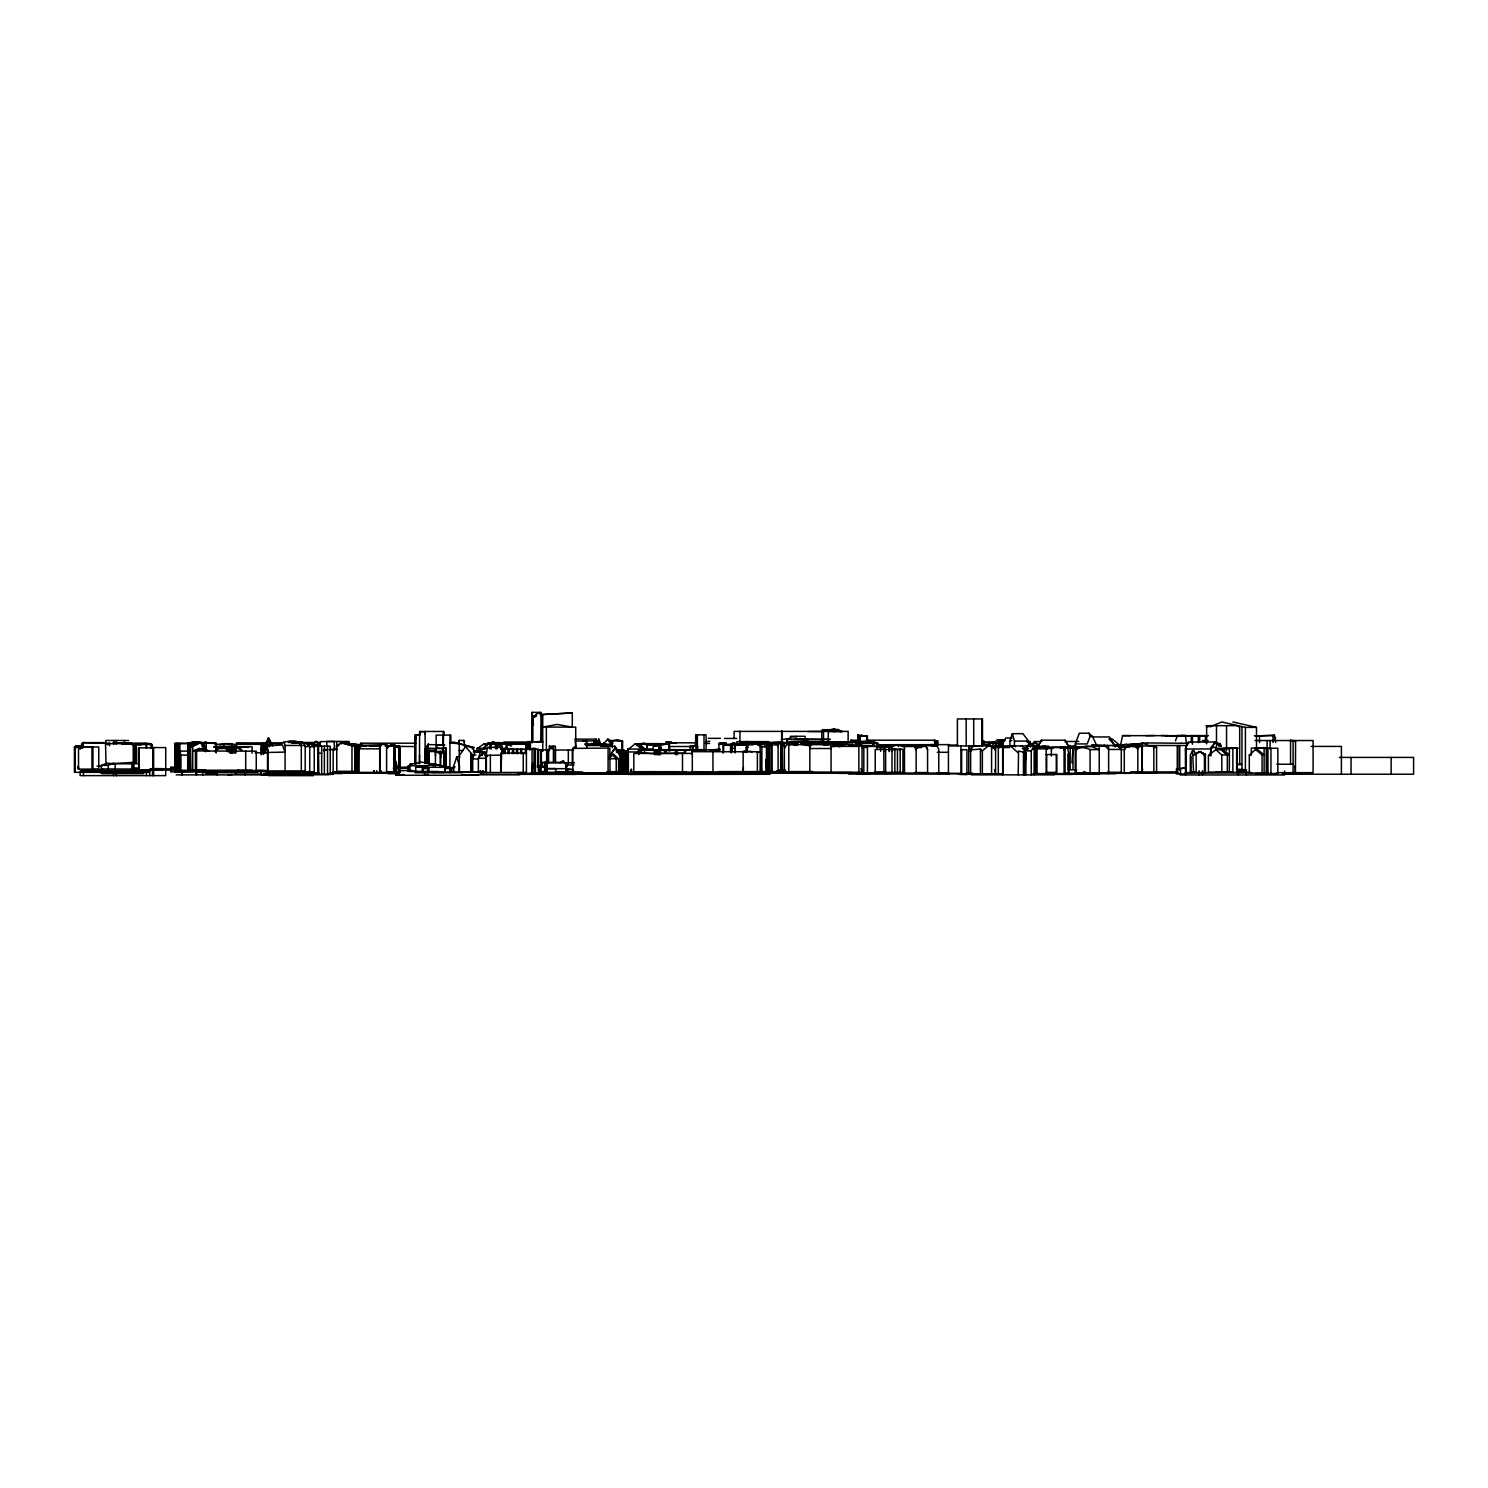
<?xml version="1.0" encoding="UTF-8"?>
<svg xmlns="http://www.w3.org/2000/svg" width="1488" height="1488" viewBox="0 0 1488 1488"><rect width="100%" height="100%" fill="white"/><g stroke="black" fill="none" stroke-linecap="round" stroke-linejoin="round"><path stroke-width="1.5" d="M419.523 754.862L419.504 763.79L419.579 731.464L443.963 731.464L444.317 735.146M654.72 750.287L654.72 754.583L654.72 750.287L652.953 748.985L644.75 748.985L644.564 750.305L644.75 748.985M1191.293 735.481L1191.293 742.624M1142.598 768.719L1142.133 772.979L1142.356 746.102L1137.836 746.009L1137.836 772.979M988.33 746.213L990.859 743.349L995.509 742.121L983.921 742.121L983.903 744.316L990.004 744.949M596.149 743.051L596.186 739.127L574.628 739.127M735.035 752.686L734.756 743.051L732.821 743.051L731.259 752.668M204.228 747.943C206.776 738.439 192.863 742.996 187.711 743.089L187.711 770.84M857.813 740.243L857.888 734.923L865.421 736.225M861.719 734.923L861.812 736.225M214.737 746.474L229.859 746.362C227.478 757.094 234.583 741.136 232.202 748.78L232.202 746.716M425.103 734.272L425.159 731.743L420.546 731.743L419.467 734.272M459.197 740.41L459.16 742.103L459.197 740.41L463.828 740.41L464.591 746.716M530.305 749.022L530.491 742.103M1211.083 749.431L1215.175 742.028L1216.105 743.87M768.533 770.319L769.389 745.153L766.339 744.186L769.389 744.893L769.389 772.607M1069.519 746.883L1070.356 745.507L1069.872 747.571M647.168 749.003L647.317 745.432M106.02 763.883L105.518 742.624L82.714 742.624L82.472 747.534L81.71 743.554L80.891 748.278M647.094 749.599L647.429 743.628M116.231 775.62L116.38 772.458L116.38 775.62M786.799 743.516L786.892 741.731L788.212 742.661M532.685 762.842L532.053 774.299L532.053 748.427L535.42 748.427L535.42 774.299M647.094 749.375L647.429 743.777M743.423 767.306L743.163 771.77L743.163 751.607L751.477 751.514M223.907 747.534L224.13 743.721L232.184 743.721L231.905 748.39L232.184 743.721M660.319 749.468L660.672 743.628L639.412 743.665M660.672 744.112L660.319 749.692L669.6 749.692M668.968 750.994L669.191 742.791L695.789 742.847L695.993 746.548M695.119 746.511L695.789 742.847M109.48 745.786L109.61 743.572M498.889 745.711L499.131 742.512L499.131 745.711L499.838 743.498L529.933 743.498L499.019 743.758L498.982 742.624L493.793 742.624M1071.918 762.823L1073.034 747.683M640.193 749.078L627.75 749.078L627.508 752.463L627.694 750.845L623.416 750.919L624.681 752.277L624.681 773.611M261.051 750.305L261.553 743.963L264.157 743.256M534.899 755.96L535.42 749.096M223.795 748.166L224.13 744.205L215.016 744.205M793.495 742.047L822.715 741.638M593.452 745.19L593.638 743.312L592.317 744.744M235.048 749.264L231.533 749.189L231.849 746.083L234.044 746.083L232.853 749.264M216.188 753.002L216.188 743.628L206.107 742.847L216.039 742.847L215.667 750.77M1031.5 744.186L1031.389 745.209L1031.221 743.498M1070.021 746.418L1075.88 745.581M133.511 767.994L132.99 763.716L139.184 763.716L139.351 767.975L133.511 767.994L133.511 769.222M500.879 772.532L501.94 747.311L487.506 747.311L486.148 755.346L486.148 772.532M500.879 755.141L486.148 755.346M586.049 745.265L586.309 743.554L588.988 744.781M1035.164 749.71L1035.592 746.492L1049.04 746.455L1035.164 746.846L1035.164 749.71L1038.717 746.864L1046.417 746.846M529.598 742.103L529.709 750.231M542.748 742.121L527.738 741.582L527.738 748.148M873.642 743.312L873.233 745.6L860.994 745.395L861.385 743.312L864.379 742.642L877.046 742.642L861.385 743.312M1018.22 774.839L1018.555 750.994L1025.92 752.705L1025.92 774.839M866.202 736.207L858.762 736.207L858.669 740.187M317.539 750.398L318.358 745.934L313.875 746.474M379.998 772.551L380.165 747.999M267.022 744.967L267.896 752.463L285.082 752.11L282.497 744.967L266.854 745.823L266.854 743.647L264.678 743.647L264.678 752.761M875.595 743.461L873.642 743.554L873.233 745.6L873.233 743.554L877.436 743.07L881.287 746.604L879.352 746.567L875.558 743.07M445.6 766.153L445.805 747.608L446.009 766.06M435.333 766.376L435.649 750.157L429.065 750.157L428.749 764.255M780.679 745.823L781.2 742.493L758.322 742.512L756.443 743.535M75.125 747.739L75.59 745.767L82.435 745.767M478.597 775.267L395.92 775.267L396.701 772.216M543.176 766.785C549.853 769.631 543.101 750.603 544.943 773.221M445.6 748.65C441.359 747.181 444.503 748.297 443.108 753.021M540.516 771.528L540.721 766.785L540.776 773.221M781.386 745.376L783.506 743.535L783.041 745.376L783.041 742.233L762.6 743.07M832.462 743.312L831.067 748.52L809.844 748.52L811.22 743.312L832.462 743.312L833.373 746.716M398.821 772.718L399.193 746.139L385.429 746.139M880.636 747.218L881.566 746.492L879.929 747.757M542.227 762.433L540.814 767.436L542.227 762.433L564.026 762.34M480.512 751.254L478.318 758.954L472.7 758.954L475.081 751.254L480.661 752.035M541.111 715.933L540.739 712.361L532.053 712.361L531.681 742.382M540.349 713.682L540.739 712.361M656.096 745.228L656.431 744.093L669.953 744.037M459.271 743.833L449.934 742.828L453.691 742.066L474.226 747.664L459.271 743.833L459.197 771.993M857.051 744.223L861.589 744.223L862.091 742.326L864.807 741.731L829.393 741.917M630.373 771.751C633.014 769.594 630.986 767.083 630.373 771.751L636.287 771.788M460.034 756.983L456.667 756.983L453.877 765.595L453.877 771.993M359.538 747.199L360.877 743.2L415.896 743.2M658.812 746.083L659.333 744.539L653.288 746.083L653.288 749.747L659.017 749.803L658.812 746.083L653.288 746.083L655.817 744.539M1009.961 745.451L1009.961 740.652L1012.342 733.677L1022.888 733.677L1028.58 741.098L1028.58 745.469M482.168 755.588L482.242 751.105L474.207 751.105M995.212 742.958L991.547 742.084L992.347 743.33M597.544 742.679L598.808 739.127L600.78 744.465M597.339 742.884L598.808 739.127M262.911 744.93L263.469 743.386L262.911 753.802M593.638 743.312L595.721 744.428L592.931 744.223M590.141 744.651A4.706 2.53 -27.9 0 1 590.941 743.609L596.167 744.242L592.652 743.684M1075.322 743.926L1079.321 733.212L1088.993 733.212L1090.016 736.486L1087.226 743.944L1075.322 743.926L1075.322 748.185M266.984 744.149L269.142 738.401L268.212 738.104L263.767 747.962L263.767 752.575M261.646 749.524L262.074 748.39M1175.427 740.912L1177.436 735.649L1185.452 735.63L1186.513 743.349M1130.564 735.63L1122.547 735.649L1120.52 745.432M419.579 734.272L420.546 731.743M380.723 744.967L360.245 745.544L358.924 748.836L379.998 748.836M265.534 747.962L265.422 752.872M902.658 746.641L903.086 745.618L898.027 745.693M318.73 774.374L318.358 745.934L318.097 772.737M567.412 764.999L565.756 768.887L567.412 764.999L573.959 764.999M1185.527 774.95L1185.378 749.041L1188.373 742.028L1215.175 742.028M235.29 746.697L234.193 748.855M203.837 743.349L206.237 742.066L206.237 750.77M206.237 742.066L203.837 743.107M444.726 745.023L436.021 744.893M1192.558 750.622L1190.326 755.234L1190.326 772.012L1196.166 772.012L1196.166 755.234L1193.934 750.622L1192.558 750.622L1193.543 772.012M1218.821 746.176L1220.458 745.135L1217.909 743.182L1215.789 747.46L1211.083 747.478L1210.042 755.811M999.118 746.381L1013.83 745.618L1015.597 746.753M840.85 746.455L841.687 744.837L837.67 744.298L823.403 744.837M1069.574 748.018L1065.092 740.187L1041.414 740.187L1037.266 748.018L1037.043 745.544L1027.036 745.544L1029.324 746.176M482.038 754.937L483.823 751.57L487.506 756.629M794.778 745.246L795.596 741.712L797.642 745.246L797.605 741.638M585.844 744.911L585.342 743.554L588.913 744.409L585.714 743.963M784.436 748.613L786.668 744.484L794.908 744.484M731.538 752.668L732.821 743.051M1024.525 751.254L1025.92 752.705L1024.525 774.839L1024.525 750.938L1027.445 745.674L1034.141 745.674L1034.141 774.839M1031.258 774.839L1031.258 750.863L1034.141 745.674M1001.74 744.93L1005.721 738.029L1011.97 738.029M1041.414 740.187L1037.024 747.813L1037.043 745.544M358.924 748.836L360.245 745.544M970.641 773.797L970.641 749.859C973.933 744.149 976.537 746.12 968.744 746.269L968.744 773.797M428.507 744.056L425.568 748.817L425.568 761.763M610.768 754.323L615.53 747.515L609.578 756.034M618.32 752.277L616.906 751.589L619.12 750.938M616.274 752.054L617.613 751.514M737.378 743.368L737.378 744.651C736.114 743.814 736.337 744.223 740.522 743.368M191.933 742.586L188.939 747.013L191.933 742.586L202.052 742.828L204.507 747.701M526.454 772.402L478.373 772.532L478.373 758.303L483.823 751.57M314.228 747.534L316.107 744.949L318.097 747.311M476.141 752.463L470.785 746.697L465.521 746.697L459.457 755.383M435.649 748.185L435.649 751.421L440.708 754.1L442.252 751.831L444.224 754.1L442.364 751.831L440.708 754.1L440.522 758.229M1046.176 773.648L1046.176 748.483L1047.013 747.329L1061.521 747.683L1060.163 747.274M709.776 749.84L720.136 749.357M991.826 747.422L993.556 747.441L999.731 739.815M997.667 746.046L1002.559 739.908L1003.73 741.229L1002.67 739.908L997.667 745.711M1072.588 747.72L1066.357 747.143L1064.087 749.952L1067.342 747.143L1068.868 754.007L1068.868 773.648M991.938 746.046L996.997 739.815L1005.237 739.908L1002.596 742.81M993.556 747.497L999.62 739.908M232.202 750.138L228.854 750.138L232.705 746.66M443.108 748.65L427 748.185L427 763.79M1067.566 747.943L1074.466 746.827L1071.825 747.943M218.011 748.669L215.351 751.775L218.011 748.669L225.674 748.352L230.919 752.779M840.664 745.655L841.464 741.917M409.181 771.342L409.181 766.06C412.213 761.149 405.22 769.259 409.944 771.342L438.7 771.528M244.999 773.425L245.074 774.876L245.074 773.351M735.723 744.781L735.704 743.758M1030.533 746.604L1034.96 741.601L1041.935 741.489M543.213 766.673L540.758 767.008L545.203 765.855M865.681 747.757L866.704 746.604L862.891 747.757M602.826 744.019L608.406 738.959L612.628 743.981M1030.868 746.027L1034.811 741.601L1039.275 746.604M840.664 742.865L834.098 742.884L835.121 742.512M736.709 743.87L737.118 742.791C733.212 747.069 745.116 740.243 748.538 741.787L737.323 744M540.758 767.008L541.799 765.855M1137.855 746.269L1127.272 746.269L1124.277 749.543L1124.277 772.979M567.002 771.844L567.579 768.943L571.69 769.389M1001.033 743.442L1003.079 741.303L1000.754 741.247L998.634 743.442L1001.033 743.442L1001.033 746.511L1004.102 745.953L1002.075 746.511M532.704 741.917L532.704 718.072L537.726 712.882L532.425 718.072L533.467 724.823M271.225 744.874L272.36 743.721L281.53 743.684M1031.072 745.562L1035.016 741.489L1030.198 746.437M586.718 744.725L587.183 744.539M594.754 744.614L596.316 744.949M736.058 744.744L741.954 744.725M572.861 748.39L609.82 748.055L610.024 772.756L572.861 772.756L572.861 748.39L574.535 746.809L575.279 747.59M488.12 744.242L483.953 747.608L487.506 744.242L506.813 744.242L507.241 748.91M610.526 757.132L613.558 754.286L618.58 758.861L618.58 772.514M590.922 743.591L593.768 744.13M149.321 744.521L150.362 743.814M841.352 731.501L838.023 729.418L835.772 731.501L827.235 730.924L834.638 728.971L841.352 731.557L839.623 731.501M843.845 742.419L840.664 743.219L856.493 742.419L857.59 745.86M336.79 746.232L340.678 742.679L353.586 745.265M891.796 747.757L889.21 747.404L889.359 751.663L889.21 747.106L892.465 745.99M641.161 750.398L644.918 750.119M1249.306 755.067L1251.352 755.067L1251.352 748.092L1266.809 748.092L1266.809 773.165L1249.306 773.165L1249.306 755.067L1255.519 749.506L1257.565 749.506L1264.112 754.9L1262.066 754.9L1255.519 749.506M176.57 768.385L178.114 767.436L179.806 770.114L150.511 769.984M863.821 772.774L863.821 746.306L862.259 745.916L860.473 745.916L867.43 746.306L867.43 772.774L831.067 772.774L831.067 746.381L858.855 746.399L860.324 745.116L861.478 746.623M1134.842 745.507L1141.984 743.033L1149.108 745.507L1186.103 745.507L1188.745 743.237L1181.677 743.237M641.161 750.119L641.161 752.742L638.464 752.537L638.464 750.398L638.854 754.565M747.162 751.366L743.163 751.607M831.067 746.381L832.555 745.116L833.838 746.176M982.359 773.797L982.359 750.863L988.367 745.841L991.585 746.455L991.585 773.797M643.523 749.524L643.523 748.111L637.924 743.944L636.697 744.874L637.924 743.888L643.802 748.241M312.257 744.521L316.181 741.377L320.032 744.595L312.257 744.521L316.181 741.377L319.548 744.595M386.601 748.241L390.526 745.079L394.58 745.897L390.526 745.079M746.12 752.147L746.12 747.534L748.148 745.897M390.209 745.99L391.344 745.079M628.066 749.524L635.171 743.851L638.222 743.888L645.569 749.599M1033.453 749.32L1036.541 746.864L1045.822 746.251M636.697 744.874L637.906 743.926M608.555 757.113L613.558 754.286M134.608 743.888L132.953 744.521L152.278 744.484L152.278 747.887M1215.863 749.766L1221.815 754.937L1229.367 754.918L1223.452 749.692L1215.863 749.766L1208.423 755.253L1208.423 772.253L1227.321 772.253L1227.321 754.918L1221.388 749.692M1256.876 736.002L1274.398 735.016L1275.7 742.475M1273.04 736.002L1274.398 735.016M1254.998 735.742L1256.542 735.742M131.855 763.809L133.92 762.34L108.661 763.809L131.855 763.809L131.855 769.036M560.046 762.786L563.264 760.535L565.161 763.753M617.65 751.049L620.533 752.277L620.533 756.536M525.878 748.352L525.878 743.87L528.11 743.87L483.935 743.907L476.532 749.115L485.367 749.115M679.793 749.859L668.67 749.58M793.922 741.508L793.922 742.754L789.998 742.754L791.914 741.582L798.442 742.568M791.393 742.754L792.713 741.973M920.049 745.972L917.166 747.813L920.049 745.972L926.02 746.009M843.938 745.023L841.687 746.455L841.687 744.837M789.998 742.754L791.914 741.582L793.495 742.754L793.513 741.508M791.077 742.754L792.472 741.991M834.043 731.501L838.023 729.418M199.95 742.791L190.836 747.255L199.95 742.791L205.642 747.236L205.642 751.812M779.396 743.535L781.2 742.493M1194.343 754.435L1199.291 751.552L1205.392 754.286L1205.392 772.793M1193.674 755.402L1200.258 751.552L1205.392 756.369M867.485 740.206L867.169 736.318L867.541 740.782M189.925 770.449L189.925 746.325L195.319 743.182L197.997 743.33L196.025 743.182M189.962 746.325L195.802 743.182M695.194 749.71L705.052 749.71M190.39 770.207L190.39 746.325L196.918 742.679M737.341 744.763L743.051 743.051M486.13 771.342L480.438 774.299L575.726 774.392M453.096 771.993L453.096 767.231L455.049 766.841L452.036 768.347L445.228 768.533L445.228 771.844M279.298 744.093C285.454 741.563 297.544 737.639 301.301 745.544L301.301 770.97M668 750.026L677.319 749.747L677.449 754.583M991.585 747.683L993.463 746.79L995.584 750.603M1030.161 746.883L1030.161 741.991L1027.166 742.345M600.799 744.595L604.556 742.94M668.093 741.805L665.713 742.214L671.293 741.787M1209.986 726.907L1221.815 721.959L1245.4 727.39L1256.486 727.39L1256.486 748.129M1001.312 745.469L992.105 746.957L1001.312 745.469L1001.312 746.771M726.088 774.448L730.255 772.793M74.4 747.236L77.748 746.176L74.437 747.236L74.4 772.328L105.388 772.328M1099.241 772.793L1075.266 772.793L1075.266 749.561L1082.594 746.678L1091.801 746.678L1099.241 749.617L1090.072 749.599L1082.594 746.678M133.92 769.036L101.389 768.943L101.389 765.371L108.215 765.334L113.683 763.251L115.153 763.846L115.153 768.943M489.905 743.628L492.826 742.326L497.438 743.089M490.445 743.498L493.458 742.326M208.153 750.808L199.318 748.445L192.733 750.938L256.252 751.198L256.252 770.579M195.43 770.579L195.43 750.882L201.829 748.445M101.389 765.371L107.08 763.251L115.153 763.846M354.442 748.204L355.892 747.832M739.741 744.316L738.085 743.684L738.866 744.316M790.388 738.327L781.609 739.592L781.702 744.056L781.609 731.147M195.43 750.956L202.368 748.631L209.38 751.18M982.359 750.863L980.443 749.078L970.641 749.859M1071.1 747.274L1085.515 746.753M323.398 750.77L327.527 749.599L323.398 749.599M240.145 747.887L244.181 746.753M834.359 746.399L838.172 745.823L836.219 746.381L836.219 743.888L840.739 744.521M343.523 743.051L348.824 742.493M1176.469 769.222L1186.103 767.752L1176.469 769.222L1176.469 773.965L1186.103 773.965L1186.103 745.507M998.299 773.76L998.299 746.641L994.598 747.664L1003.247 746.678L1003.247 773.76L948.433 773.797L948.433 745.934L988.367 745.841M1003.247 746.678L999.025 747.85M992.161 747.571L998.299 746.641M827.737 731.203L823.496 730.924L834.638 728.971M794.48 739.22L808.486 739.573M892.372 750.938L892.372 746.065L881.845 746.213L880.673 746.53L880.673 751.384M876.451 746.437L884.988 745.99L883.667 751.44M904.165 746.288L909.968 744.856L916.143 746.511L916.143 773.016M892.372 746.306L898.25 744.856L904.481 746.53L916.143 746.511M1100.283 746.065L1116.893 745.097L1121.301 749.431L1121.301 773.332M1113.005 746.065L1116.893 745.097M806.403 743.144L810.811 742.103L810.83 745.302M744.205 744.614L745.562 744.298M393.557 768.254L394.878 772.551L394.878 745.023L386.917 746.809L388.48 746.437L388.201 747.59M388.201 746.437L394.878 745.023M916.162 747.404L920.049 746.548L914.023 746.399M422.555 766.841L434.887 764.125L449.153 767.38M862.891 747.292L867.43 746.306M1002.689 774.839L1002.689 747.627L1010.445 745.934L1022.219 745.934L1025.976 749.859M292.652 743.368L302.362 742.103L305.189 745.488L305.189 771.547M291.908 743.219L298.493 741.88M409.944 765.762L409.181 766.06M1116.8 746.176L1126.676 744.167L1129.225 747.385M1132.052 744.93L1135.828 744.167M777.015 743.442L790.853 741.824L793.271 744.558M782.428 743.442L790.853 741.824M296.242 743.275L302.362 742.103M617.148 749.896L617.148 751.328L618.152 749.896M620.533 752.277L618.562 750.938L625.351 750.919M626.057 773.611L626.057 752.277L624.793 750.919L626.615 752.277L626.615 773.611M138.533 744.763L144.987 743.554M140.281 744.744L146.661 743.554M265.199 743.256L261.572 743.944L261.572 753.802M611.642 744.744L611.642 740.764L617.278 739.703L622.598 741.21L622.598 750.343M619.715 750.938L621.779 752.277L621.779 773.611L621.593 750.938L624.383 752.277L624.383 773.611M624.03 750.938L625.462 752.277L625.462 773.611M762.265 743.851L751.849 744.465L759.866 743.182M187.711 743.089L195.002 741.731L202.48 743.312M409.944 771.528L409.944 764.33L421.625 762.154L438.7 764.962L434.608 764.851M870.554 746.251L881.845 746.213M220.094 744.688L226.027 743.591L232.109 744.707M769.928 743.405L774.281 742.624L778.094 744.911L778.094 771.584L718.871 771.584M1075.396 747.72L1078.949 747.088L1070.374 747.739M774.281 742.624L757.466 744.595L757.466 743.033L751.663 743.033L751.663 744.409L736.374 744.409M92.944 769.129L92.944 746.809L91.958 746.957L91.958 768.98M969.339 750.863L968.744 746.269L974.659 745.786M78.511 768.98L78.511 746.957L92.944 746.809M616.423 751.366L618.152 751.124L616.757 751.124M234.323 753.207L234.323 748.873L236.518 748.594M235.941 748.836L235.606 753.207M719.913 749.524L713.663 749.84M397.073 775.267L403.918 774.448M1060.163 747.72L1070.839 747.683M1061.521 747.683L1068.142 746.957M336.716 745.767L338.855 745.562M917.966 747.032L925.927 746.269L927.582 749.692M1129.783 744.818L1135.642 744.279M414.966 763.883L414.966 735.202L419.467 734.793M436.207 748.185L443.61 748.334L443.61 744.893M228.017 774.876L232.277 774.485M860.287 773.016L938.779 773.09L938.779 749.45L937.012 745.73L925.815 745.73L914.878 747.608L921.128 747.608M931.6 746.195L937.012 745.73M990.859 743.349L996.886 742.828M832.648 745.525L836.888 745.172M833.224 745.879L841.687 745.172M1023.595 748.706L1027.762 748.371L1022.312 748.371M898.399 746.176L898.25 746.12M1185.415 735.835L1186.606 735.742M1192.706 735.816L1193.804 735.742M1237.365 764.627L1241.978 764.33L1237.235 764.479M839.083 745.023L847.807 744.446L855.619 746.195M848.272 744.744L852.624 744.446L856.846 746.195M308.016 744.186L311.383 743.963L314.228 746.827L314.228 772.737M877.064 747.218L879.613 747.069L878.292 747.05M601.561 744.688L605.411 744.446M783.041 742.233L762.805 743.07M778.075 743.275L789.682 742.903L783.488 743.275M1234.984 748.166L1236.658 748.073L1236.658 772.532M572.285 712.957L540.349 714.631L572.285 712.957L572.285 727.111M713.384 749.859L719.504 749.506M571.857 762.86L573.085 762.786M131.986 744.707L142.011 744.205L135.352 744.539M534.88 741.805L541.39 741.489L541.39 713.645L537.447 712.882M536.629 741.787L542.748 741.489M675.459 749.692L672.409 749.692M705.833 741.489L709.888 741.322M1104.468 745.73L1108.523 745.562L1091.764 744.632M131.111 742.865L134.292 745.097M1132.666 744.353L1135.084 744.279M305.189 746.641L309.727 746.511L309.727 771.695M1146.02 735.649L1154.409 735.518M1136.813 744.353L1128.741 744.539L1142.598 744.353L1113.582 744.818L1122.845 744.818M1119.05 746.883L1127.978 746.678L1118.809 746.678L1121.301 749.524L1124.854 749.543M283.91 741.88L285.082 745.451L305.189 745.488M882.198 747.553L885.844 747.46M486.446 771.993L415.691 771.826L415.691 767.287L449.153 767.306M1176.971 735.649L1185.471 735.481M264.678 743.647L267.896 751.756L267.896 770.97M229.859 746.362L229.933 749.859L228.724 749.189L229.933 749.189M220.801 747.236L229.171 747.143L213.9 747.236M1120.743 746.009L1124.723 746.102M730.757 744.186L739.257 744.093M604.463 746.325L614.842 746.232L621.612 756.034L620.068 756.034L614.767 747.441M769.389 745.153L772.142 745.469L768.05 744.707M1024.525 750.938L1031.258 750.863M234.323 748.873L236.518 748.855L227.738 748.78L227.738 749.859M398.821 770.691L412.362 770.468M1090.016 736.486L1092.49 736.467L1096.6 745.228M234.955 744.8L241.819 750.268L234.955 744.8L234.955 751.57M740.559 744.763L730.98 743.888L732.524 745.042M866.704 747.069L863.914 746.623C862.463 747.088 871.67 745.711 881.845 747.032L880.673 747.069M415.059 763.79L416.714 763.772M532.704 718.072L536.629 715.933L532.425 715.933L532.053 712.361M575.726 747.367L575.726 727.111L542.748 727.055L557.256 724.433L570.127 726.739M1009.961 740.652L1011.766 740.652M989.055 743.256L996.421 742.996M768.831 772.607L768.459 744.595L769.389 744.893M778.094 744.911L767.938 744.837M863.282 746.79L866.128 746.79M1121.301 749.431L1108.634 749.487L1104.17 745.097M1185.378 749.041L1210.042 748.948M1274.695 737.843L1275.7 737.843M781.609 739.592L782.279 731.147M82.714 742.624L106.02 743.293M281.418 742.903L236.294 742.865M810.774 743.554L815.815 743.535M725.028 744.353L718.871 744.353L718.871 751.161M753.17 744.595L734.756 744.614L734.756 743.051M763.418 744.595L757.466 744.595L761.651 744.688M878.999 744.781L890.475 744.744M895.051 744.744L936.38 744.67M1218.821 745.135L1220.458 745.135M203.726 747.255L205.642 747.236M1073.034 769.315L1072.885 746.827L1085.812 746.809M474.133 751.347L482.168 751.328M619.082 752.277L617.725 751.328M623.509 773.611L623.509 752.258L621.128 752.277L620.533 750.919M541.39 713.645L541.111 740.652M1208.107 726.907L1206.154 725.698L1236.64 725.642L1239.69 726.907L1239.69 764.33M831.959 729.697L822.455 729.697L822.455 731.389M823.496 730.924L827.235 730.924M807.724 731.575L808.802 731.575M809.807 731.575L823.961 731.557M842.729 731.557L828.258 731.557L828.258 740.782M419.914 731.464L419.914 735.091L414.966 735.202M450.845 742.81L450.845 735.146L436.114 735.109L436.207 751.421M1182.253 735.797L1187.833 735.89M1122.547 735.649L1207.847 735.704L1170.238 735.76L1179.724 735.946M1169.81 735.76L1161.365 735.481M1203.587 735.779L1207.214 735.779M1254.421 735.742L1273.04 735.742L1273.04 742.475M857.981 736.225L867.541 736.225M791.077 736.913L794.257 736.913M708.269 738.346L720.471 738.346M724.433 738.439L736.597 738.439M805.138 739.09L786.892 739.22L786.892 744.056M796.117 736.3L796.117 739.22L830.323 739.406L806.608 739.406M859.748 739.387L859.748 736.318M850.708 740.243L860.027 740.168M866.165 740.187L935.115 740.206L935.115 744.074M1290.542 740.354L1295.434 741.489L1290.542 740.354L1290.542 764.237M128.619 740.485L105.797 740.485L105.797 744M612.014 740.447L610.21 740.447L612.833 743.033M1202.378 740.54L1208.107 740.54M1255.035 740.54L1313.086 740.54L1313.086 772.663L1276.816 772.663M582.924 740.894L595.646 740.894L595.777 744.26M611.642 740.764L622.598 741.21M982.433 740.726L983.884 740.726L983.884 745.321M586.012 744.651L586.7 741.061L586.7 747.943M855.451 741.284L874.516 741.284M933.869 741.024L937.961 741.024L937.961 745.414M326.765 746.009L326.765 741.47L349.066 741.47M736.913 741.619L768.682 741.619L769.78 743.609M790.351 741.47L821.692 741.508M851.099 741.415L851.043 740.243M1064.962 741.489L1078.781 741.489M503.762 742.028L529.17 742.028M793.922 742.084L810.83 742.103M288.356 742.475L320.497 742.475M492.007 742.438L493.16 742.438M827.44 742.326L862.091 742.326M202.052 742.828L203.875 748.036M719.615 742.791L726.181 742.791M840.85 742.568L838.953 742.531M109.963 743.163L107.88 743.163L107.88 744.874M112.902 742.828L131.762 742.828M301.618 742.977L306.268 742.977L309.727 746.511M487.599 743.126L489.459 742.977M489.757 742.921L528.965 742.921M593.507 742.921L598.12 742.921M671.348 742.977L676.37 742.977M1147.601 742.94L1181.602 743.256M130.795 743.442L147.07 743.442M174.505 743.423L189.181 743.461L174.877 743.516L174.877 771.863M487.673 743.349L488.622 743.349M704.959 743.405L709.571 743.405M718.816 743.405L725.735 743.405M782.353 743.237L786.966 743.237M1217.909 743.182L1214.599 743.182L1211.083 747.478L1211.083 755.811M105.09 743.665L148.391 743.665M598.846 743.777L605.746 743.777M1029.603 743.777L1034.011 743.777M121.439 743.814L151.125 743.814L151.125 748.278M265.069 743.963L261.553 743.963L266.222 744.074M311.383 743.963L306.956 743.963L309.727 746.716L314.228 746.827M594.344 743.981L595.479 743.981M805.808 743.833L800.767 743.833L817.544 744.037L812.504 744.037M262.26 744.316L231.57 744.316L231.533 749.189M351.986 771.305L351.986 744.223L353.158 744.223L353.158 746.232L340.678 742.679M355.892 771.305L356.078 744.391L354.888 744.391L354.888 771.305M585.082 744.205L612.033 744.298L612.145 745.451L586.551 745.544L586.402 744.298M641.626 744.372L666.773 744.372M719.448 744.223L732.821 744.335M753.021 744.186L762.86 744.186M270.072 744.632L271.374 744.632L270.314 744.465M349.048 744.484L361.733 744.484M386.88 748.241L386.601 744.446L379.682 744.446L379.682 772.551M427.893 744.651L443.145 744.8L443.145 735.109M648.396 744.484L647.299 744.484L650.944 744.8M659.798 744.725L663.797 744.725M801.772 744.558L802.385 744.577M811.76 744.67L830.155 744.67M889.396 744.707L909.001 744.707M929.833 744.614L949.418 744.614M780.679 744.911L782.651 746.734L780.679 744.911L780.679 771.082M732.821 745.321L723.633 745.321L723.633 752.147M908.815 745.079L930.167 745.079M948.209 745.079L957.788 745.079M338.297 745.581L336.381 745.581L336.381 749.933M354.888 745.655L381.17 745.544M385.187 745.6L395.231 745.6L395.231 772.923M731.259 748.222L735.109 748.259L734.756 744.614L746.623 745.414M856.735 745.358L861.217 745.358L861.217 744.223M351.986 745.786L353.158 745.786M360.282 745.674L355.706 745.674L360.226 746.492L358.422 746.604L358.366 772.551M878.962 745.748L888.448 745.748M311.197 746.195L330.224 746.176L330.224 774.374M369.377 746.139L380.835 746.139M549.277 746.176L555.359 746.176L555.359 762.061M600.724 746.102L605.356 746.102M925.927 746.269L914.488 746.269L916.143 749.673M1020.88 745.972L1029.826 745.972M1085.31 746.176L1108.634 746.176L1108.634 773.648M1142.133 772.979L1142.133 746.009L1153.832 746.009L1156.585 747.46L1156.585 772.979L1091.764 773.239M202.442 746.511L201.922 745.711L203.726 746.53M394.897 746.344L414.91 746.585M668.968 746.511L691.827 746.511M990.878 746.418L995.472 746.418M1311.17 746.418L1341.395 746.418L1341.395 774.244M213.881 746.66L252.086 746.716L252.086 753.207M760.163 746.771L766.45 746.771M1067.026 746.864L1070.876 746.864M78.511 746.957L98.766 747.013L98.766 769.129L78.139 769.129L78.139 766.227L79.106 769.129M214.737 747.199L246.283 747.143M889.21 747.106L883.667 747.106L884.002 751.328M1035.592 747.013L1034.848 749.636M1127.272 746.269L1139.882 747.013M150.939 747.515L152.501 747.776L151.348 747.515M394.283 747.385L398.858 747.385M151.795 747.571L165.726 747.571L165.726 775.62L80.11 775.62L80.11 771.305M746.12 747.534L748.315 747.534M1071.1 747.683L1085.217 747.664M637.738 743.926L643.523 748.111M659.11 748.092L661.602 748.092M225.674 748.352L227.608 750.622M477.202 748.278L488.008 748.278M501.01 748.278L507.501 748.278M1046.176 748.483L1052.927 748.483M1215.789 748.278L1238.295 748.259M1254.868 748.241L1277.857 748.241L1277.857 773.462L1254.868 773.462M202.368 748.631L208.153 750.901M507.501 748.631L511.221 748.631M1022.851 748.855L1028.208 748.855M1033.025 748.855L1047.013 748.855M329.908 749.32L337.348 749.32M501.121 749.096L538.377 749.096L538.377 774.299M893.339 749.264L897.469 749.264L897.469 772.421M898.696 749.282L902.956 749.282L902.956 772.402L874.2 772.346L883.946 772.216M695.194 749.692L670.939 749.822M901.468 749.468L875.223 749.468L875.223 772.421M961.006 749.692L966.94 749.692L966.94 773.797M1075.266 749.561L1076.866 749.561M329.183 749.785L333.145 749.785L333.145 774.374L277.679 774.374M538.042 749.952L549.425 749.952M616.423 749.896L624.235 749.896L624.235 751.124M639.859 749.785L645.55 749.803M652.376 749.747L720.266 749.84M555.191 750.026L573.698 750.026M638.854 750.287L677.449 750.305M686.545 750.101L691.102 750.101M459.011 750.491L462.991 750.491M638.464 750.398L644.769 750.324M653.418 750.324L660.412 750.324L660.412 754.602M623.137 750.919L623.807 773.611M179.881 751.124L188.902 751.124M236.127 751.514L232.463 751.924M428.749 751.552L444.8 751.421L444.8 766.339M685.801 751.403L684.331 751.552M227.515 751.663L236.387 751.663M745.693 751.756L692.311 751.663L692.311 772.235M751.384 751.849L752.333 751.849M473.277 752.054L486.26 752.054M627.75 749.078L628.345 751.942L638.798 751.942M624.681 752.277L625.146 773.611M937.273 752.296L948.581 752.296M255.322 752.723L267.524 752.723M317.632 753.281L321.668 753.281M526.454 753.17L500.731 753.17L500.731 772.402M685.801 753.226L654.143 753.467M692.311 753.43L633.814 753.467L633.814 772.235L709.999 772.03M1199.291 751.552L1205.392 754.286M1046.176 754.528L1056.833 754.528L1056.833 772.402L1046.176 772.402M180.439 755.141L187.488 755.141M465.521 746.697L472.7 754.993L475.844 754.993M1339.367 757.411L1413.6 757.411L1413.6 774.225L1282.396 774.225M478.373 758.303L486.353 758.303L486.353 772.532M570.853 762.693L573.68 762.693M542.971 762.805L574.48 762.73M1276.816 764.237L1293.109 764.237M408.177 765.762L427.391 765.762M537.317 765.557L541.502 765.557M618.58 765.967L620.068 765.967M443.145 766.915L444.521 766.915L440.541 766.711M537.168 766.934L545.129 767.008M398.617 767.269L408.233 767.138M453.096 767.231L451.255 768.347L451.255 771.993M207.52 771.863L170.711 771.881L170.711 767.362L174.412 767.362M544.887 767.455L540.535 767.157M174.524 767.734L170.711 767.362M398.617 768.273L408.493 768.273M394.246 768.533L398.858 768.533M547.082 768.757L565.738 768.664M132.99 769.222L139.351 769.222M93.595 769.556L103.063 769.556M1076.773 769.835L1068.254 769.835L1068.254 773.407L1078.763 773.407M133.232 769.91L152.836 769.91L152.836 747.887L138.365 747.887L138.365 763.307M190.836 770.133L205.642 770.133M237.764 770.133L252.272 770.133M779.359 770.114L785.199 770.114M1238.388 769.873L1246.423 769.873L1246.367 774.95M179.881 770.319L238.657 770.3M255.638 770.412L264.622 770.412M80.891 770.617L151.125 770.524M178.3 770.747L267.524 770.579M395.231 770.635L396.329 770.635M779.08 770.579L785.571 770.579M177.611 771.063L216.188 770.84M249.445 770.896L259.972 770.896M263.767 770.97L305.189 770.97M776.848 771.082L784.306 771.082M1238.388 771.063L1246.423 771.063L1238.165 770.412M176.923 771.156L194.091 771.156M231.682 771.1L236.369 771.1M356.692 771.305L336.79 771.305L336.716 741.47M408.177 771.342L416.491 771.342M776.624 771.249L785.552 771.286M174.877 771.64L193.254 771.416M222.437 771.602L257.554 771.621M261.051 771.695L314.228 771.695M555.638 771.621L582.645 771.956M606.732 771.677L618.58 771.677M639.635 771.695L677.449 771.695M790.444 771.565L812.969 771.565M81.97 771.714L146.754 771.77M208.413 771.974L258.707 771.919M332.773 771.9L337.404 771.9M637.645 771.714L656.282 771.714M664.429 771.733L666.884 771.733M683.959 771.77L686.173 771.77M692.311 771.937L761.112 771.77L761.112 752.017L743.442 751.366M1130.508 771.863L1139.659 771.863M1215.789 771.993L1233.106 771.993M81.096 772.067L85.951 772.067M104.29 772.179L139.835 772.179M142.792 772.198L149.507 772.198M196.472 772.235L220.503 772.235M459.16 772.16L481.907 772.198M544.943 772.235L555.638 772.235M764.981 772.067L790.891 772.067M803.985 772.272L860.473 772.272M1107.165 772.272L1121.301 772.272M1135.474 772.179L1177.975 772.086M130.814 772.346L149.321 772.346M200.396 772.384L205.939 772.384M332.698 772.365L400.179 772.421L400.179 746.344M432.487 772.477L436.244 772.477M437.23 772.402L444.521 772.402M611.215 772.514L620.068 772.514M648.415 772.365L680.016 772.365M723.056 772.588L852.289 772.532M857.702 772.57L861.366 772.57M914.878 772.57L927.582 772.57M1134.842 772.514L1178.273 772.625M1185.415 772.625L1250.943 772.477M205.976 772.681L236.518 772.681M298.921 772.737L318.73 772.737M332.382 772.681L337.33 772.681M343.449 772.756L399.193 772.718L399.193 746.139M414.966 772.718L462.787 772.718M746.12 772.923L767.269 772.923L767.269 743.275L747.255 743.256L747.255 752.389M813.099 772.7L784.436 772.7L784.306 742.903M937.273 772.811L948.581 772.811M1135.79 772.774L1177.808 772.7M1185.378 772.793L1251.668 772.663M100.738 773.128L142.439 773.128M265.478 773.202L303.161 773.202M331.787 772.979L397.426 773.072M530.379 773.146L622.598 773.183M690.041 773.183L848.141 773.072M327.583 773.555L342.054 773.555M384.908 773.295L396.552 773.295M518.196 773.407L637.441 773.518M641.681 773.425L766.971 773.425M837.725 773.369L891.293 773.369M937.18 773.314L961.527 773.314M965.768 773.314L973.115 773.314M1079.284 773.332L1130.508 773.332M1282.489 773.369L1285.279 773.369M102.151 773.611L143.722 773.611M205.939 773.667L217.099 773.667M263.599 773.76L279.26 773.76M388.089 773.648L396.812 773.648M517.694 773.723L538.47 773.723M548.44 773.611L640.882 773.63M645.253 773.797L725.679 773.779M1033.025 773.593L1115.498 773.686M234.992 774.039L261.404 774.039M517.564 774.076L624.402 774.002M678.082 773.909L739.499 773.89M848.569 773.946L949.418 774.113M958.272 773.909L973.096 773.909M1282.972 773.946L1299.712 773.946M628.066 774.448L769.984 774.262M856.809 774.225L869.308 774.225M1053.43 774.43L1072.178 774.43M1073.499 774.188L1099.037 774.188M260.958 774.616L328.904 774.616M461.875 774.746L519.721 774.746M176.179 774.876L292.894 774.876M971.236 774.839L1054.136 774.857M1180.151 774.95L1284.535 774.95L1284.535 771.026M268.603 775.62L313.391 775.639M1092.043 736.932L1109.546 736.969L1115.498 746.939M1028.58 741.098L1014.444 741.08L1012.342 733.677M334.577 741.47L320.348 741.601L320.218 746.046M1141.984 743.033L1147.155 743.033M746.344 742.735L769.78 742.754M802.627 744.577L803.985 744.577M804.841 744.577L809.249 744.577L786.668 744.484M134.255 743.516L150.362 743.554M354.888 745.841L361.342 745.86M877.66 747.05L881.566 747.05M236.908 746.809L238.768 748.855L238.768 746.716M638.464 752.537L654.367 753.728L654.367 750.305L652.953 748.985M409.944 764.33L411.971 764.348M1193.45 735.649L1208.182 735.704M1136.776 744.205L1140.998 744.223M339.971 743.702L341.868 743.702M190.39 746.325L190.836 770.207M653.288 749.747L658.812 749.766M626.615 752.277L626.355 773.611M150.511 768.794L179.806 768.924M1002.689 747.627L1009.701 747.497M151.46 768.589L162.508 768.645M151.46 769.78L162.508 769.835M567.002 769.575L573.289 769.631L573.289 771.844M857.181 743.944L861.589 743.981M747.032 744.353L739.443 743.851M758.322 743.2L751.366 741.954L758.322 742.512M586.7 741.061L575.205 740.912L575.875 747.943M346.499 743.944L359.092 746.771L358.924 772.551M756.964 751.831L761.112 752.017M618.58 758.861L608.629 758.601M794.48 739.499L808.486 739.852M511.649 746.083L506.143 744.242L506.013 748.799M1153.442 747.385L1156.585 747.46M986.656 745.693L991.492 745.879L994.356 748.073M979.643 745.879L974.807 745.693M989.427 743.256L983.921 742.121M351.986 744.223L356.078 744.391M795.987 742.958L797.196 745.246L797.233 741.638M96.999 766.022L101.668 766.469M1238.165 769.222L1246.423 769.873M587.388 744.577L585.64 744.26M544.98 762.563L547.714 762.823L545.203 762.563M1028.487 746.102L1027.166 745.934M669.191 742.791L669.842 751.012M463.772 774.653L468.069 775.267M387.568 771.621L396.329 772.923L396.329 764.069L394.822 759.047L396.552 764.069L396.552 772.923M585.547 744.391L588.448 744.335M391.995 771.677L398.858 772.718M269.737 744.26L270.946 744.465M269.737 744.502L271.225 744.763M228.929 746.66L229.784 749.859L229.784 746.697M652.451 744.707L642.835 743.275L651.298 744.781M261.646 748.743L261.479 744.316M587.146 744.707L585.268 744.279M366.587 746.12L359.296 745.283L363.202 746.046M1065.241 772.83L1069.574 773.686M318.525 745.748L320.292 746.083M1027.222 740.875L1030.161 741.991M424.415 774.337L428.507 775.267M1232.882 721.959L1256.486 727.39M807.556 744.614L808.747 744.893M804.338 744.614L809.844 745.99L809.844 772.7M347.82 743.405L360.245 746.623M497.252 743.219L492.305 742.066L496.75 743.237M1166.927 735.797L1165.755 735.76M431.743 765.334L433.566 765.799M261.33 748.129L260.958 754.658M766.673 743.851L768.831 744.595M398.747 767.269L402.504 768.608M1083.692 771.547L1089.458 773.648M199.318 748.445L205.642 750.808M766.339 744.186L768.44 744.986M269.402 746.083L265.385 742.624L265.385 752.872M1182.253 735.407L1183.202 735.797M76.316 747.739L75.144 747.236L75.125 772.328M262.911 743.293L263.506 754.342M768.887 742.624L772.142 744.93L772.142 772.607M483.935 743.907L485.497 745.116M1018.22 752.854L1010.445 745.934M637.794 743.851L645.104 749.599L642.481 749.599L635.171 743.851M1118.92 744.502L1112.094 738.941L1108.969 738.941L1115.498 745.879M1221.35 749.766L1227.321 754.937M1135.623 747.013L1137.836 749.022M759.159 744.595L757.466 743.033M265.385 742.624L269.681 746.641M1088.993 733.212L1092.49 736.467M77.116 746.176L80.296 749.171M836.219 743.888L839.418 746.92M348.527 742.214L351.782 745.414M1043.683 746.251L1046.864 749.524M623.881 750.919L625.146 752.277M622.244 750.919L623.509 752.258M621.761 750.919L623.026 752.277L623.026 773.611M618.729 750.919L619.975 752.277L620.068 773.332M612.163 754.286L616.218 758.824L616.218 771.677M1034.811 741.601L1039.945 747.608M640.658 746.102L643.355 749.524L643.355 748.111M607.234 739.071L611.084 744.019M301.283 745.525L298.679 742.103M989.055 742.996L989.129 742.084M392.72 745.432L394.58 748.241M1065.092 740.187L1069.519 748.204L1069.574 745.507M614.842 746.232L615.53 747.515M1072.885 746.827L1073.499 747.962M483.005 751.738L486.353 758.303M1221.388 746.176L1219.918 743.312L1220.458 746.176M735.109 745.283L735.109 752.686M925.815 745.73L927.582 749.431L927.582 773.09M463.828 740.41L464.591 742.103M269.142 738.401L272.527 746.046M783.506 743.535L784.306 745.376M903.086 745.618L903.569 746.771M268.212 738.104L270.5 744.019M598.567 739.499L600.296 744.558M360.877 743.2L362.012 746.585M456.667 756.983L459.457 765.595L459.457 771.993M231.849 746.083L232.723 748.836M860.92 768.552L862.054 772.774L862.054 746.306M393.409 768.124L394.58 772.551L394.58 745.004M782.167 743.535L782.651 771.082M195.505 770.691L196.565 774.876L196.602 751.142M398.059 766.078L399.509 772.421L399.509 746.344M994.654 769.556L995.584 773.76L995.584 746.623M778.094 745.823L777.629 743.721L781.144 743.702L781.944 745.823L781.944 771.082M501.94 747.311L503.242 753.635M266.854 743.647L267.896 751.756M415.933 739.61L415.412 735.202L415.412 763.883M787.357 744.056L786.892 739.592L790.388 739.22L790.388 736.3L805.138 736.3L805.138 739.406M659.333 744.539L659.537 749.803M393.576 759.066L394.878 772.551M231.793 753.226L231.384 748.91L231.384 753.226M230.584 753.226L230.194 748.91L232.519 748.817L232.723 753.151L232.853 748.855M627.694 750.845L628.085 773.63M1294.913 765.985L1295.434 772.663L1295.583 740.54M765.595 759.847L766.45 772.923L766.45 743.275M528.612 742.14L528.798 749.059L528.612 741.582M229.859 746.697L229.933 749.859M443.405 735.146L443.461 739.573M435.333 751.552L435.389 755.792M596.186 739.127L596.242 743.423M857.888 734.923L857.944 740.243L858.185 736.225M1391.15 757.411L1391.15 774.225M1351.048 757.411L1351.048 774.225M1293.109 740.354L1293.109 772.663M1270.938 748.241L1270.938 773.462M1270.082 740.54L1270.082 749.171M1267.981 748.241L1267.981 773.462M1267.144 740.54L1267.069 749.171M1266.251 748.092L1266.251 773.462M1264.112 748.092L1264.112 773.165M1262.066 754.9L1262.066 773.165M1259.518 735.742L1259.518 742.624M1245.4 727.39L1245.4 772.663M1241.978 726.59L1241.978 772.663M1238.388 770.672L1238.388 774.95M1237.067 772.532L1237.067 748.166L1219.435 748.855L1232.864 748.073L1232.864 772.532M1229.367 748.222L1229.367 772.328M1226.558 725.642L1226.558 750.268M1221.815 754.937L1221.815 772.253M1216.496 725.642L1216.496 743.851M1206.638 725.623L1206.656 743.851M1205.447 735.704L1205.447 742.624M1204.424 754.286L1204.424 772.793M1202.453 770.728L1202.453 774.95M1199.681 735.704L1199.681 742.438M1199.123 770.728L1199.123 774.95M1198.342 735.704L1198.342 742.624M1192.427 735.481L1192.427 744.242M1191.051 756.369L1191.051 772.793M1180.468 769.222L1180.468 773.965M1179.742 745.507L1179.742 768.013M1179.035 745.507L1179.035 770.263M1177.268 745.507L1177.268 772.514M1153.832 746.009L1153.832 772.979M1099.241 746.176L1099.241 773.648M1090.072 749.599L1090.072 772.793M1076.01 747.683L1076.01 769.315M1076.196 769.835L1076.196 773.407M1073.964 746.734L1051.365 747.274L1051.365 756.053M1070.151 747.274L1070.151 769.24M1068.291 747.05L1068.291 748.278M1067.882 754.025L1067.882 769.277M1065.092 749.933L1065.092 773.648M1064.087 747.274L1064.087 773.648M1056.275 754.528L1056.275 772.402M1046.715 754.528L1046.715 772.402M1037.043 748.855L1037.043 773.593M1036.262 748.855L1036.262 773.593M1035.313 748.855L1035.313 773.593M1029.268 741.787L1029.268 746.344M1027.445 745.674L1027.445 749.487M1023.446 751.217L1023.446 774.839M1014.444 741.098L1014.444 745.451M1003.079 741.303L1003.079 745.934M982.489 745.897L982.489 718.946L957.398 718.946L957.398 745.897M981.931 718.946L981.931 745.897M980.443 749.078L980.443 773.797M973.691 718.946L973.747 745.897M971.236 746.269L971.236 750.863M966.158 718.946L966.214 745.897M961.639 749.692L961.639 773.797M961.006 745.934L961.006 773.797M937.049 744.967L937.049 741.024L936.994 745.414M934.799 740.206L934.799 744.651M904.481 746.53L904.481 773.016M900.184 749.282L900.184 772.421M894.846 749.264L894.846 772.421M892.019 749.468L892.019 772.421M891.665 746.065L891.665 750.566M885.639 749.468L885.639 772.421M883.798 746.53L883.946 772.421M877.288 747.069L877.288 749.506M867.132 736.318L867.132 741.024M860.083 736.225L860.083 741.954M859.115 736.151L859.115 740.726M858.855 746.399L858.855 772.774M855.656 743.182L855.656 745.655M851.638 740.168L851.638 741.898M848.141 740.652L848.141 731.389L734.105 731.389L734.105 738.327M841.222 743.777L841.222 742.512L820.446 741.619L834.098 742.884M823.496 729.697L823.496 740.652M821.748 731.389L821.748 740.652M797.196 741.842L797.196 745.246M788.789 744.502L788.789 772.7M771.082 745.469L771.082 772.607M764.72 743.275L764.72 746.771M761.893 746.771L761.893 772.923M760.163 743.256L760.163 772.923M757.373 751.961L757.373 771.77M739.945 731.147L739.945 742.177M730.478 745.321L730.478 752.147M725.958 745.321L723.056 744.632L723.056 753.226M712.957 751.663L712.957 771.937M706.112 750.938L706.112 734.867L695.659 734.867L695.659 745.748M704.01 734.867L704.01 750.938M697.63 750.361L697.63 746.027L690.153 746.027L690.153 750.361M697.37 734.867L697.37 750.938M696.384 734.867L696.384 746.344M696.068 746.027L696.068 750.361M693.334 746.027L693.129 750.361M692.218 746.027L692.404 750.361M691.846 749.692L691.846 754.044M682.49 753.467L682.49 772.235M676.687 750.305L676.798 754.583M676.054 750.305L676.054 754.583M675.385 750.305L675.385 754.583M659.909 750.324L660.133 754.602M659.519 750.324L659.519 754.602M659.11 749.71L659.072 754.602M658.682 750.324L658.682 754.602M658.552 750.324L658.552 754.602M657.622 750.324L657.622 754.602M656.803 750.324L656.803 754.602M656.282 750.287L656.282 754.565M655.855 750.287L655.855 754.565M644.564 750.119L644.564 752.984M628.345 751.942L628.345 773.63M622.709 773.611L622.709 752.277L620.831 750.919L622.096 752.277L622.096 773.611M621.947 741.21L621.947 751.273M621.277 750.938L621.277 773.611M620.236 752.277L620.236 756.536M618.748 749.896L618.748 751.124M617.743 749.896L617.743 751.328M612.312 740.764L612.312 747.72M608.09 748.445L608.09 772.756M594.14 740.894L594.14 745.321M572.285 750.026L572.285 763.549M568.323 750.026L568.323 764.441M567.579 768.943L567.579 771.844M565.738 762.73L565.756 773.221M555.415 750.026L555.415 762.526M555.656 773.221L555.638 768.515L546.635 768.515L546.654 749.952M553.424 746.176L553.424 762.154M549.425 746.176L549.277 750.715M548.588 749.952L548.588 762.749M547.398 749.952L547.398 762.749M546.784 762.823L546.784 768.515M546.356 727.037L546.356 749.58M546.077 767.231L546.077 771.528M542.748 714.631L542.748 751.347M541.353 749.952L541.353 765.557M540.535 749.952L540.535 765.557M538.042 749.766L538.042 765.557M534.006 748.427L534.006 774.299M532.425 715.933L532.425 742.847M529.542 741.582L529.542 749.059M528.184 742.14L528.184 749.059M526.399 743.87L526.399 748.352M526.417 749.096L526.417 774.299M525.338 749.096L525.338 753.672M523.237 753.17L523.237 772.402M521.767 749.096L521.767 753.672M520.633 749.096L520.633 753.672M517.657 749.096L517.657 753.672M516.485 749.096L516.485 753.672M513.695 749.096L513.695 753.672M512.43 749.096L512.43 753.672M509.175 749.096L509.175 753.672M507.966 749.096L507.966 753.672M505.288 749.096L505.288 753.672M504.079 749.096L504.079 753.672M501.902 744.242L501.828 748.799M495.355 744.242L495.448 748.799M490.37 755.141L490.352 772.532M489.924 744.242L489.85 748.799M483.061 770.71L483.061 772.532M482.577 770.71L482.577 772.532M480.661 770.71L480.661 772.532M480.252 770.71L480.252 772.532M472.7 754.993L472.7 771.993M471.287 771.993L471.026 753.3L471.026 771.993M449.934 735.146L449.934 772.718M444.689 767.38L444.689 771.826M444.224 751.421L444.224 766.506M444.001 754.1L444.001 766.506M443.275 731.464L443.405 746.195M442.829 748.129L442.829 751.421M440.708 751.459L440.485 766.506M440.392 751.459L440.392 766.339M436.914 744.651L436.914 748.129M429.065 750.157L429.065 763.697M428.172 748.445L428.172 744.056L425.233 748.817L425.233 761.763M427.986 768.626L427.986 772.439M427.558 748.185L427.558 761.558M425.103 731.464L425.103 763.679M423.02 768.626L423.02 772.439M415.729 735.091L415.729 763.865M408.456 765.762L408.456 771.342M408.158 767.138L408.028 768.273M398.877 770.691L398.877 775.267M397.817 771.937L397.817 775.267M395.975 772.105L395.92 775.267M393.781 745.916L393.781 772.551M386.601 744.446L386.601 772.551M380.984 770.635L380.984 772.923M380.165 745.6L380.165 748.39M376.762 770.635L376.762 772.923M374.12 770.635L374.12 772.923M373.674 770.635L373.674 772.923M357.715 746.585L357.715 772.551M356.692 746.585L356.692 772.551M355.465 745.786L355.465 747.534M355.427 747.832L355.427 771.305M334.261 741.47L334.261 750.287M327.527 746.176L327.527 774.374M324.365 746.195L324.365 774.374M321.668 746.195L321.668 774.374M318.358 745.934L318.358 772.737M285.082 745.451L285.082 770.97M272.36 743.721L272.36 744.93M267.524 751.775L267.524 770.97M266.036 742.884L266.036 746.418M260.735 770.468L260.735 774.039M245.706 751.142L245.706 770.579M235.197 744.8L235.197 751.57M230.919 746.697L230.919 748.78M230.008 748.78L230.194 753.226M228.724 748.78L228.854 750.138M217.099 770.728L217.099 774.876M204.302 742.066L204.302 747.943M203.298 746.53L203.298 747.832M202.777 771.044L202.777 774.876M196.379 770.691L196.379 774.876M195.895 750.956L195.895 770.579M192.733 747.255L192.733 770.133M188.939 743.144L188.939 770.84M180.755 755.141L180.755 770.319M180.439 751.124L180.439 768.143M179.881 743.479L179.881 768.273M178.969 743.479L178.969 768.626M178.3 743.461L178.3 768.757M177.611 743.461L177.611 771.156M176.923 743.461L176.923 771.416M176.254 743.461L176.254 771.472M175.565 743.516L175.565 771.64M153.617 747.571L153.617 775.62M152.501 768.664L152.501 775.62M149.693 769.147L149.693 775.62M146.549 744.484L146.549 747.887M146.308 744.484L146.308 747.887M146.382 771.007L146.382 775.62M139.184 747.887L139.184 769.91M136.133 744.484L136.096 762.991M135.799 744.484L135.799 762.991M135.65 744.484L135.65 762.991M135.129 744.484L135.129 762.991M134.236 745.562L134.236 763.27M133.957 744.484L133.92 766.804M133.232 744.484L133.232 762.991M124.434 740.485L124.434 743.442M116.231 740.485L116.231 744.13M113.832 740.485L113.832 744.13M113.46 772.458L113.46 775.62M108.215 765.334L108.215 768.943M83.421 770.989L83.421 775.62M82.937 743.33L82.937 747.887M82.007 743.572L82.007 748.073M796.247 742.958L795.113 745.246L796.415 742.921M795.596 741.712L793.811 745.246L795.559 741.749M889.657 746.957L892.056 746.362L889.657 746.957M551.192 747.329L549.425 748.65L553.424 748.65L551.192 747.329C545.352 748.799 558.149 747.999 551.323 747.329M248.608 746.585L245.65 747.199L248.608 746.585M666.475 751.459L664.429 751.589L666.475 751.459M811.313 743.535L806.329 743.535L821.525 744.298L811.313 743.535M547.212 767.231L539.102 767.231L539.158 771.528L547.212 771.528L547.212 767.231M428.804 768.626L422.22 768.626L422.22 772.439L428.804 772.439L428.804 768.626M967.144 774.355L959.779 774.355L967.144 774.541M500.619 748.799L500.619 744.242L500.526 748.799M496.899 748.799L496.899 744.242L496.806 748.799M491.245 748.799L491.245 744.242L491.17 748.799M181.927 774.876L181.927 770.691L181.741 774.876"/></g></svg>
